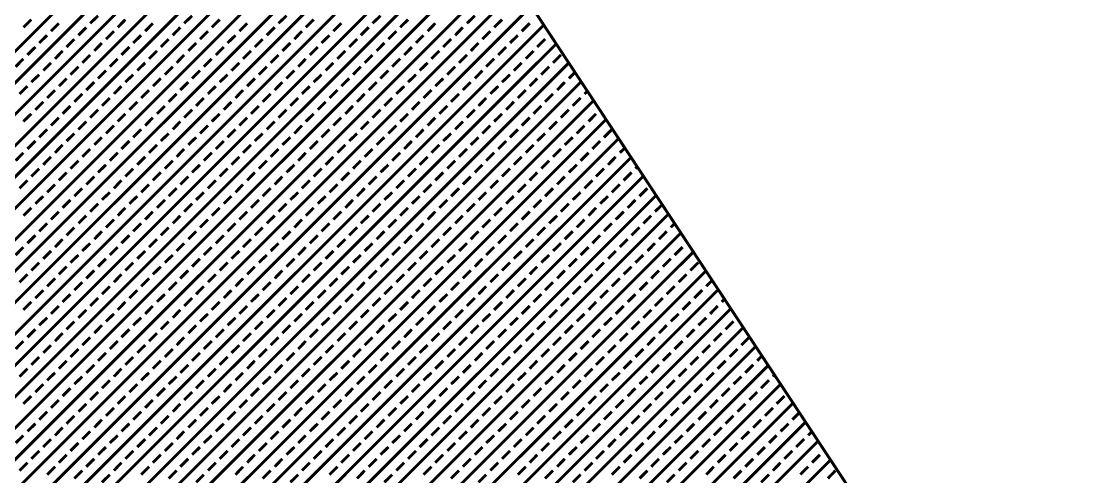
# Model space of a CAD drawing. Extents: x 2 to 176, y -19 to 159.
# Drawn here: x 112.234 to 113.646, y 118.64 to 119.239 of the extents above; entities that cross this region are included whole.
import ezdxf

# ---------------------------------------------------------------- set-up
doc = ezdxf.new("R2010")
doc.units = 0
doc.layers.add('BG_SILKSCREEN_TOP', color=7, linetype='CONTINUOUS')

msp = doc.modelspace()

# ---------------------------------------------------------------- linework, layer by layer
at = {"layer": 'BG_SILKSCREEN_TOP', "const_width": 0.00381}
for points in [[(110.989872, 117.96395), (113.406428, 120.380506)], [(110.993428, 117.926104), (113.44529, 120.377966)], [(110.997238, 117.888766), (113.481358, 120.372378)], [(111.005112, 117.854984), (113.512092, 120.361964)], [(111.01451, 117.823488), (113.539778, 120.348756)], [(111.02467, 117.791992), (113.562384, 120.32996)], [(111.039148, 117.765322), (113.580926, 120.307354)], [(111.053626, 117.738652), (113.599976, 120.284748)], [(111.068612, 117.712236), (113.618518, 120.262142)], [(111.087662, 117.68963), (113.630964, 120.23344)], [(111.106458, 117.667532), (113.636298, 120.197118)], [(111.12627, 117.645942), (113.641886, 120.161304)], [(111.150654, 117.628924), (113.644426, 120.122696)], [(111.175546, 117.612414), (113.624106, 120.060974)], [(111.19993, 117.59565), (113.36909, 119.765318)], [(111.224822, 117.578886), (112.995964, 119.350536)], [(113.599976, 118.205504), (112.908842, 119.254016)], [(112.236758, 119.231664), (112.247172, 119.241824)], [(112.27308, 119.226584), (112.283494, 119.236998)], [(112.324642, 119.236998), (112.335056, 119.246904)], [(112.360964, 119.231664), (112.37087, 119.241824)], [(112.397032, 119.226584), (112.407192, 119.236998)], [(112.44834, 119.236998), (112.458754, 119.246904)], [(112.484662, 119.231664), (112.495076, 119.241824)], [(112.520984, 119.226584), (112.531144, 119.236998)], [(112.572546, 119.236998), (112.58296, 119.246904)], [(112.60836, 119.231664), (112.618774, 119.241824)], [(112.644682, 119.226584), (112.655096, 119.236998)], [(112.696244, 119.236998), (112.706658, 119.246904)], [(112.732566, 119.231664), (112.74298, 119.241824)], [(112.768634, 119.226584), (112.778794, 119.236998)], [(112.82045, 119.236998), (112.830864, 119.246904)], [(112.856264, 119.231664), (112.866678, 119.241824)], [(112.892586, 119.226584), (112.903, 119.236998)], [(111.249206, 117.562376), (112.921542, 119.234712)], [(112.309148, 119.22125), (112.319562, 119.231664)], [(112.34547, 119.21617), (112.355884, 119.226584)], [(112.433354, 119.22125), (112.44326, 119.231664)], [(112.469168, 119.21617), (112.479582, 119.226584)], [(112.557052, 119.22125), (112.567466, 119.231664)], [(112.593374, 119.21617), (112.60328, 119.226584)], [(112.68075, 119.22125), (112.691164, 119.231664)], [(112.717072, 119.21617), (112.727486, 119.226584)], [(112.804956, 119.22125), (112.815116, 119.231664)], [(112.84077, 119.21617), (112.851184, 119.226584)], [(111.275876, 117.547898), (112.937798, 119.20982)], [(112.257586, 119.21109), (112.268, 119.22125)], [(112.293654, 119.205756), (112.303814, 119.21617)], [(112.329976, 119.200676), (112.340136, 119.21109)], [(112.381284, 119.21109), (112.391698, 119.22125)], [(112.417606, 119.205756), (112.42802, 119.21617)], [(112.453674, 119.200676), (112.464088, 119.21109)], [(112.50549, 119.21109), (112.515904, 119.22125)], [(112.541304, 119.205756), (112.551718, 119.21617)], [(112.577626, 119.200676), (112.58804, 119.21109)], [(112.629188, 119.21109), (112.639602, 119.22125)], [(112.66551, 119.205756), (112.675924, 119.21617)], [(112.701578, 119.200676), (112.711738, 119.21109)], [(112.753394, 119.21109), (112.7633, 119.22125)], [(112.789208, 119.205756), (112.799622, 119.21617)], [(112.82553, 119.200676), (112.83569, 119.21109)], [(112.877092, 119.21109), (112.887506, 119.22125)], [(112.912906, 119.205756), (112.92332, 119.21617)], [(112.928654, 119.22125), (112.92967, 119.22252)], [(112.242092, 119.195342), (112.252506, 119.205756)], [(112.278414, 119.190262), (112.28832, 119.200676)], [(112.314228, 119.184928), (112.324642, 119.195342)], [(112.36579, 119.195342), (112.376204, 119.205756)], [(112.402112, 119.190262), (112.412526, 119.200676)], [(112.438434, 119.184928), (112.44834, 119.195342)], [(112.489996, 119.195342), (112.50041, 119.205756)], [(112.52581, 119.190262), (112.536224, 119.200676)], [(112.562132, 119.184928), (112.572546, 119.195342)], [(112.613694, 119.195342), (112.624108, 119.205756)], [(112.650016, 119.190262), (112.66043, 119.200676)], [(112.68583, 119.184928), (112.696244, 119.195342)], [(112.7379, 119.195342), (112.74806, 119.205756)], [(112.773714, 119.190262), (112.784128, 119.200676)], [(112.810036, 119.184928), (112.82045, 119.195342)], [(112.861598, 119.195342), (112.872012, 119.205756)], [(112.89792, 119.190262), (112.90808, 119.200676)], [(112.933734, 119.184928), (112.944148, 119.195342)], [(112.226598, 119.179848), (112.236758, 119.190262)], [(112.239552, 118.469918), (112.954562, 119.184928)], [(112.26292, 119.174768), (112.27308, 119.184928)], [(112.35055, 119.179848), (112.360964, 119.190262)], [(112.386618, 119.174768), (112.397032, 119.184928)], [(112.474248, 119.179848), (112.484662, 119.190262)], [(112.51057, 119.174768), (112.520984, 119.184928)], [(112.598454, 119.179848), (112.60836, 119.190262)], [(112.634522, 119.174768), (112.644682, 119.184928)], [(112.722152, 119.179848), (112.732566, 119.190262)], [(112.75822, 119.174768), (112.768634, 119.184928)], [(112.84585, 119.179848), (112.856264, 119.190262)], [(112.882172, 119.174768), (112.892586, 119.184928)], [(112.247172, 119.159528), (112.257586, 119.169434)], [(112.298734, 119.169434), (112.309148, 119.179848)], [(112.335056, 119.164354), (112.34547, 119.174768)], [(112.37087, 119.159528), (112.381284, 119.169434)], [(112.42294, 119.169434), (112.433354, 119.179848)], [(112.458754, 119.164354), (112.469168, 119.174768)], [(112.495076, 119.159528), (112.50549, 119.169434)], [(112.546638, 119.169434), (112.557052, 119.179848)], [(112.58296, 119.164354), (112.593374, 119.174768)], [(112.618774, 119.159528), (112.629188, 119.169434)], [(112.67059, 119.169434), (112.68075, 119.179848)], [(112.706658, 119.164354), (112.717072, 119.174768)], [(112.74298, 119.159528), (112.753394, 119.169434)], [(112.794542, 119.169434), (112.804956, 119.179848)], [(112.830864, 119.164354), (112.84077, 119.174768)], [(112.866678, 119.159528), (112.877092, 119.169434)], [(112.91824, 119.169434), (112.928654, 119.179848)], [(112.954562, 119.164354), (112.96269, 119.172482)], [(112.231678, 119.144034), (112.242092, 119.154194)], [(112.283494, 119.154194), (112.293654, 119.164354)], [(112.287304, 118.476268), (112.970818, 119.16029)], [(112.319562, 119.149114), (112.329976, 119.159528)], [(112.355884, 119.144034), (112.36579, 119.154194)], [(112.407192, 119.154194), (112.417606, 119.164354)], [(112.44326, 119.149114), (112.453674, 119.159528)], [(112.479582, 119.144034), (112.489996, 119.154194)], [(112.531144, 119.154194), (112.541304, 119.164354)], [(112.567466, 119.149114), (112.577626, 119.159528)], [(112.60328, 119.144034), (112.613694, 119.154194)], [(112.655096, 119.154194), (112.66551, 119.164354)], [(112.691164, 119.149114), (112.701578, 119.159528)], [(112.727486, 119.144034), (112.7379, 119.154194)], [(112.778794, 119.154194), (112.789208, 119.164354)], [(112.815116, 119.149114), (112.82553, 119.159528)], [(112.851184, 119.144034), (112.861598, 119.154194)], [(112.903, 119.154194), (112.912906, 119.164354)], [(112.939068, 119.149114), (112.949228, 119.159528)], [(112.268, 119.1387), (112.278414, 119.149114)], [(112.303814, 119.13362), (112.314228, 119.144034)], [(112.340136, 119.128286), (112.35055, 119.1387)], [(112.391698, 119.1387), (112.402112, 119.149114)], [(112.42802, 119.13362), (112.438434, 119.144034)], [(112.464088, 119.128286), (112.474248, 119.1387)], [(112.515904, 119.1387), (112.52581, 119.149114)], [(112.551718, 119.13362), (112.562132, 119.144034)], [(112.58804, 119.128286), (112.598454, 119.1387)], [(112.639602, 119.1387), (112.650016, 119.149114)], [(112.675924, 119.13362), (112.68583, 119.144034)], [(112.711738, 119.128286), (112.722152, 119.1387)], [(112.7633, 119.1387), (112.773714, 119.149114)], [(112.799622, 119.13362), (112.810036, 119.144034)], [(112.83569, 119.128286), (112.84585, 119.1387)], [(112.887506, 119.1387), (112.89792, 119.149114)], [(112.92332, 119.13362), (112.933734, 119.144034)], [(112.959642, 119.128286), (112.970056, 119.1387)], [(112.975136, 119.144034), (112.978946, 119.14759)], [(112.252506, 119.123206), (112.26292, 119.13362)], [(112.28832, 119.117872), (112.298734, 119.128286)], [(112.321594, 118.469918), (112.987074, 119.135144)], [(112.376204, 119.123206), (112.386618, 119.13362)], [(112.412526, 119.117872), (112.42294, 119.128286)], [(112.50041, 119.123206), (112.51057, 119.13362)], [(112.536224, 119.117872), (112.546638, 119.128286)], [(112.624108, 119.123206), (112.634522, 119.13362)], [(112.66043, 119.117872), (112.67059, 119.128286)], [(112.74806, 119.123206), (112.75822, 119.13362)], [(112.784128, 119.117872), (112.794542, 119.128286)], [(112.872012, 119.123206), (112.882172, 119.13362)], [(112.90808, 119.117872), (112.91824, 119.128286)], [(112.236758, 119.107712), (112.247172, 119.117872)], [(112.27308, 119.102378), (112.283494, 119.112792)], [(112.324642, 119.112792), (112.335056, 119.123206)], [(112.35309, 118.460012), (113.00333, 119.110252)], [(112.360964, 119.107712), (112.37087, 119.117872)], [(112.397032, 119.102378), (112.407192, 119.112792)], [(112.44834, 119.112792), (112.458754, 119.123206)], [(112.484662, 119.107712), (112.495076, 119.117872)], [(112.520984, 119.102378), (112.531144, 119.112792)], [(112.572546, 119.112792), (112.58296, 119.123206)], [(112.60836, 119.107712), (112.618774, 119.117872)], [(112.644682, 119.102378), (112.655096, 119.112792)], [(112.696244, 119.112792), (112.706658, 119.123206)], [(112.732566, 119.107712), (112.74298, 119.117872)], [(112.768634, 119.102378), (112.778794, 119.112792)], [(112.82045, 119.112792), (112.830864, 119.123206)], [(112.856264, 119.107712), (112.866678, 119.117872)], [(112.892586, 119.102378), (112.903, 119.112792)], [(112.944148, 119.112792), (112.954562, 119.123206)], [(112.98047, 119.107712), (112.990376, 119.117872)], [(112.257586, 119.086884), (112.268, 119.097298)], [(112.309148, 119.097298), (112.319562, 119.107712)], [(112.34547, 119.091964), (112.355884, 119.102378)], [(112.381284, 119.086884), (112.391698, 119.097298)], [(112.433354, 119.097298), (112.44326, 119.107712)], [(112.469168, 119.091964), (112.479582, 119.102378)], [(112.50549, 119.086884), (112.515904, 119.097298)], [(112.557052, 119.097298), (112.567466, 119.107712)], [(112.593374, 119.091964), (112.60328, 119.102378)], [(112.629188, 119.086884), (112.639602, 119.097298)], [(112.68075, 119.097298), (112.691164, 119.107712)], [(112.717072, 119.091964), (112.727486, 119.102378)], [(112.753394, 119.086884), (112.7633, 119.097298)], [(112.804956, 119.097298), (112.815116, 119.107712)], [(112.84077, 119.091964), (112.851184, 119.102378)], [(112.877092, 119.086884), (112.887506, 119.097298)], [(112.928654, 119.097298), (112.939068, 119.107712)], [(112.964976, 119.091964), (112.975136, 119.102378)], [(113.00079, 119.086884), (113.011204, 119.097298)], [(112.242092, 119.071644), (112.252506, 119.082058)], [(112.293654, 119.082058), (112.303814, 119.091964)], [(112.329976, 119.076978), (112.340136, 119.086884)], [(112.36579, 119.071644), (112.376204, 119.082058)], [(112.37849, 118.44401), (113.020094, 119.08536)], [(112.417606, 119.082058), (112.42802, 119.091964)], [(112.453674, 119.076978), (112.464088, 119.086884)], [(112.489996, 119.071644), (112.50041, 119.082058)], [(112.541304, 119.082058), (112.551718, 119.091964)], [(112.577626, 119.076978), (112.58804, 119.086884)], [(112.613694, 119.071644), (112.624108, 119.082058)], [(112.66551, 119.082058), (112.675924, 119.091964)], [(112.701578, 119.076978), (112.711738, 119.086884)], [(112.7379, 119.071644), (112.74806, 119.082058)], [(112.789208, 119.082058), (112.799622, 119.091964)], [(112.82553, 119.076978), (112.83569, 119.086884)], [(112.861598, 119.071644), (112.872012, 119.082058)], [(112.912906, 119.082058), (112.92332, 119.091964)], [(112.949228, 119.076978), (112.959642, 119.086884)], [(112.98555, 119.071644), (112.99571, 119.082058)], [(112.278414, 119.066564), (112.28832, 119.076978)], [(112.314228, 119.06123), (112.324642, 119.071644)], [(112.402112, 119.066564), (112.412526, 119.076978)], [(112.438434, 119.06123), (112.44834, 119.071644)], [(112.52581, 119.066564), (112.536224, 119.076978)], [(112.562132, 119.06123), (112.572546, 119.071644)], [(112.650016, 119.066564), (112.66043, 119.076978)], [(112.68583, 119.06123), (112.696244, 119.071644)], [(112.773714, 119.066564), (112.784128, 119.076978)], [(112.810036, 119.06123), (112.82045, 119.071644)], [(112.89792, 119.066564), (112.90808, 119.076978)], [(112.933734, 119.06123), (112.944148, 119.071644)], [(113.021618, 119.066564), (113.028222, 119.07266)], [(112.226598, 119.05615), (112.236758, 119.066564)], [(112.26292, 119.050816), (112.27308, 119.06123)], [(112.298734, 119.045736), (112.309148, 119.05615)], [(112.35055, 119.05615), (112.360964, 119.066564)], [(112.386618, 119.050816), (112.397032, 119.06123)], [(112.399572, 118.42369), (113.03635, 119.060468)], [(112.42294, 119.045736), (112.433354, 119.05615)], [(112.474248, 119.05615), (112.484662, 119.066564)], [(112.51057, 119.050816), (112.520984, 119.06123)], [(112.546638, 119.045736), (112.557052, 119.05615)], [(112.598454, 119.05615), (112.60836, 119.066564)], [(112.634522, 119.050816), (112.644682, 119.06123)], [(112.67059, 119.045736), (112.68075, 119.05615)], [(112.722152, 119.05615), (112.732566, 119.066564)], [(112.75822, 119.050816), (112.768634, 119.06123)], [(112.794542, 119.045736), (112.804956, 119.05615)], [(112.84585, 119.05615), (112.856264, 119.066564)], [(112.882172, 119.050816), (112.892586, 119.06123)], [(112.91824, 119.045736), (112.928654, 119.05615)], [(112.970056, 119.05615), (112.98047, 119.066564)], [(113.006124, 119.050816), (113.016284, 119.06123)], [(112.247172, 119.035322), (112.257586, 119.045736)], [(112.283494, 119.030242), (112.293654, 119.040656)], [(112.335056, 119.040656), (112.34547, 119.050816)], [(112.37087, 119.035322), (112.381284, 119.045736)], [(112.407192, 119.030242), (112.417606, 119.040656)], [(112.458754, 119.040656), (112.469168, 119.050816)], [(112.495076, 119.035322), (112.50549, 119.045736)], [(112.531144, 119.030242), (112.541304, 119.040656)], [(112.58296, 119.040656), (112.593374, 119.050816)], [(112.618774, 119.035322), (112.629188, 119.045736)], [(112.655096, 119.030242), (112.66551, 119.040656)], [(112.706658, 119.040656), (112.717072, 119.050816)], [(112.74298, 119.035322), (112.753394, 119.045736)], [(112.778794, 119.030242), (112.789208, 119.040656)], [(112.830864, 119.040656), (112.84077, 119.050816)], [(112.866678, 119.035322), (112.877092, 119.045736)], [(112.903, 119.030242), (112.912906, 119.040656)], [(112.954562, 119.040656), (112.964976, 119.050816)], [(112.990376, 119.035322), (113.00079, 119.045736)], [(113.026698, 119.030242), (113.037112, 119.040656)], [(113.042192, 119.045736), (113.044478, 119.048022)], [(112.231678, 119.019828), (112.242092, 119.030242)], [(112.319562, 119.024908), (112.329976, 119.035322)], [(112.355884, 119.019828), (112.36579, 119.030242)], [(112.420654, 118.40337), (113.052606, 119.03583)], [(112.44326, 119.024908), (112.453674, 119.035322)], [(112.479582, 119.019828), (112.489996, 119.030242)], [(112.567466, 119.024908), (112.577626, 119.035322)], [(112.60328, 119.019828), (112.613694, 119.030242)], [(112.691164, 119.024908), (112.701578, 119.035322)], [(112.727486, 119.019828), (112.7379, 119.030242)], [(112.815116, 119.024908), (112.82553, 119.035322)], [(112.851184, 119.019828), (112.861598, 119.030242)], [(112.939068, 119.024908), (112.949228, 119.035322)], [(112.975136, 119.019828), (112.98555, 119.030242)], [(112.268, 119.014494), (112.278414, 119.024908)], [(112.303814, 119.009414), (112.314228, 119.019828)], [(112.340136, 119.004588), (112.35055, 119.014494)], [(112.391698, 119.014494), (112.402112, 119.024908)], [(112.42802, 119.009414), (112.438434, 119.019828)], [(112.464088, 119.004588), (112.474248, 119.014494)], [(112.515904, 119.014494), (112.52581, 119.024908)], [(112.551718, 119.009414), (112.562132, 119.019828)], [(112.58804, 119.004588), (112.598454, 119.014494)], [(112.639602, 119.014494), (112.650016, 119.024908)], [(112.675924, 119.009414), (112.68583, 119.019828)], [(112.711738, 119.004588), (112.722152, 119.014494)], [(112.7633, 119.014494), (112.773714, 119.024908)], [(112.799622, 119.009414), (112.810036, 119.019828)], [(112.83569, 119.004588), (112.84585, 119.014494)], [(112.887506, 119.014494), (112.89792, 119.024908)], [(112.92332, 119.009414), (112.933734, 119.019828)], [(112.959642, 119.004588), (112.970056, 119.014494)], [(113.011204, 119.014494), (113.021618, 119.024908)], [(113.047526, 119.009414), (113.05794, 119.019828)], [(112.252506, 118.999508), (112.26292, 119.009414)], [(112.28832, 118.994174), (112.298734, 119.004588)], [(112.324642, 118.989094), (112.335056, 118.999508)], [(112.376204, 118.999508), (112.386618, 119.009414)], [(112.412526, 118.994174), (112.42294, 119.004588)], [(112.43691, 118.378224), (113.06937, 119.01043)], [(112.44834, 118.989094), (112.458754, 118.999508)], [(112.50041, 118.999508), (112.51057, 119.009414)], [(112.536224, 118.994174), (112.546638, 119.004588)], [(112.572546, 118.989094), (112.58296, 118.999508)], [(112.624108, 118.999508), (112.634522, 119.009414)], [(112.66043, 118.994174), (112.67059, 119.004588)], [(112.696244, 118.989094), (112.706658, 118.999508)], [(112.74806, 118.999508), (112.75822, 119.009414)], [(112.784128, 118.994174), (112.794542, 119.004588)], [(112.82045, 118.989094), (112.830864, 118.999508)], [(112.872012, 118.999508), (112.882172, 119.009414)], [(112.90808, 118.994174), (112.91824, 119.004588)], [(112.944148, 118.989094), (112.954562, 118.999508)], [(112.99571, 118.999508), (113.006124, 119.009414)], [(113.032032, 118.994174), (113.042192, 119.004588)], [(113.067846, 118.989094), (113.077498, 118.998238)], [(112.236758, 118.98376), (112.247172, 118.994174)], [(112.27308, 118.97868), (112.283494, 118.989094)], [(112.309148, 118.9736), (112.319562, 118.98376)], [(112.360964, 118.98376), (112.37087, 118.994174)], [(112.397032, 118.97868), (112.407192, 118.989094)], [(112.433354, 118.9736), (112.44326, 118.98376)], [(112.452912, 118.352824), (113.085626, 118.985792)], [(112.484662, 118.98376), (112.495076, 118.994174)], [(112.520984, 118.97868), (112.531144, 118.989094)], [(112.557052, 118.9736), (112.567466, 118.98376)], [(112.60836, 118.98376), (112.618774, 118.994174)], [(112.644682, 118.97868), (112.655096, 118.989094)], [(112.68075, 118.9736), (112.691164, 118.98376)], [(112.732566, 118.98376), (112.74298, 118.994174)], [(112.768634, 118.97868), (112.778794, 118.989094)], [(112.804956, 118.9736), (112.815116, 118.98376)], [(112.856264, 118.98376), (112.866678, 118.994174)], [(112.892586, 118.97868), (112.903, 118.989094)], [(112.928654, 118.9736), (112.939068, 118.98376)], [(112.98047, 118.98376), (112.990376, 118.994174)], [(113.016284, 118.97868), (113.026698, 118.989094)], [(113.052606, 118.9736), (113.06302, 118.98376)], [(112.257586, 118.963186), (112.268, 118.9736)], [(112.34547, 118.968266), (112.355884, 118.97868)], [(112.381284, 118.963186), (112.391698, 118.9736)], [(112.469168, 118.968266), (112.479582, 118.97868)], [(112.50549, 118.963186), (112.515904, 118.9736)], [(112.593374, 118.968266), (112.60328, 118.97868)], [(112.629188, 118.963186), (112.639602, 118.9736)], [(112.717072, 118.968266), (112.727486, 118.97868)], [(112.753394, 118.963186), (112.7633, 118.9736)], [(112.84077, 118.968266), (112.851184, 118.97868)], [(112.877092, 118.963186), (112.887506, 118.9736)], [(112.964976, 118.968266), (112.975136, 118.97868)], [(113.00079, 118.963186), (113.011204, 118.9736)], [(113.088674, 118.968266), (113.093754, 118.9736)], [(112.242092, 118.947438), (112.252506, 118.957852)], [(112.293654, 118.957852), (112.303814, 118.968266)], [(112.329976, 118.952772), (112.340136, 118.963186)], [(112.36579, 118.947438), (112.376204, 118.957852)], [(112.417606, 118.957852), (112.42802, 118.968266)], [(112.453674, 118.952772), (112.464088, 118.963186)], [(112.468914, 118.327678), (113.101882, 118.9609)], [(112.489996, 118.947438), (112.50041, 118.957852)], [(112.541304, 118.957852), (112.551718, 118.968266)], [(112.577626, 118.952772), (112.58804, 118.963186)], [(112.613694, 118.947438), (112.624108, 118.957852)], [(112.66551, 118.957852), (112.675924, 118.968266)], [(112.701578, 118.952772), (112.711738, 118.963186)], [(112.7379, 118.947438), (112.74806, 118.957852)], [(112.789208, 118.957852), (112.799622, 118.968266)], [(112.82553, 118.952772), (112.83569, 118.963186)], [(112.861598, 118.947438), (112.872012, 118.957852)], [(112.912906, 118.957852), (112.92332, 118.968266)], [(112.949228, 118.952772), (112.959642, 118.963186)], [(112.98555, 118.947438), (112.99571, 118.957852)], [(113.037112, 118.957852), (113.047526, 118.968266)], [(113.07318, 118.952772), (113.08334, 118.963186)], [(112.226598, 118.931944), (112.236758, 118.942358)], [(112.278414, 118.942358), (112.28832, 118.952772)], [(112.314228, 118.937278), (112.324642, 118.947438)], [(112.35055, 118.931944), (112.360964, 118.942358)], [(112.402112, 118.942358), (112.412526, 118.952772)], [(112.438434, 118.937278), (112.44834, 118.947438)], [(112.474248, 118.931944), (112.484662, 118.942358)], [(112.52581, 118.942358), (112.536224, 118.952772)], [(112.562132, 118.937278), (112.572546, 118.947438)], [(112.598454, 118.931944), (112.60836, 118.942358)], [(112.650016, 118.942358), (112.66043, 118.952772)], [(112.68583, 118.937278), (112.696244, 118.947438)], [(112.722152, 118.931944), (112.732566, 118.942358)], [(112.773714, 118.942358), (112.784128, 118.952772)], [(112.810036, 118.937278), (112.82045, 118.947438)], [(112.84585, 118.931944), (112.856264, 118.942358)], [(112.89792, 118.942358), (112.90808, 118.952772)], [(112.933734, 118.937278), (112.944148, 118.947438)], [(112.970056, 118.931944), (112.98047, 118.942358)], [(113.021618, 118.942358), (113.032032, 118.952772)], [(113.05794, 118.937278), (113.067846, 118.947438)], [(113.093754, 118.931944), (113.104168, 118.942358)], [(113.109502, 118.947438), (113.11001, 118.948708)], [(112.26292, 118.927118), (112.27308, 118.937278)], [(112.298734, 118.922038), (112.309148, 118.931944)], [(112.335056, 118.916704), (112.34547, 118.927118)], [(112.386618, 118.927118), (112.397032, 118.937278)], [(112.42294, 118.922038), (112.433354, 118.931944)], [(112.458754, 118.916704), (112.469168, 118.927118)], [(112.484662, 118.302532), (113.118392, 118.936008)], [(112.51057, 118.927118), (112.520984, 118.937278)], [(112.546638, 118.922038), (112.557052, 118.931944)], [(112.58296, 118.916704), (112.593374, 118.927118)], [(112.634522, 118.927118), (112.644682, 118.937278)], [(112.67059, 118.922038), (112.68075, 118.931944)], [(112.706658, 118.916704), (112.717072, 118.927118)], [(112.75822, 118.927118), (112.768634, 118.937278)], [(112.794542, 118.922038), (112.804956, 118.931944)], [(112.830864, 118.916704), (112.84077, 118.927118)], [(112.882172, 118.927118), (112.892586, 118.937278)], [(112.91824, 118.922038), (112.928654, 118.931944)], [(112.954562, 118.916704), (112.964976, 118.927118)], [(113.006124, 118.927118), (113.016284, 118.937278)], [(113.042192, 118.922038), (113.052606, 118.931944)], [(113.07826, 118.916704), (113.088674, 118.927118)], [(112.247172, 118.911624), (112.257586, 118.922038)], [(112.283494, 118.906544), (112.293654, 118.916704)], [(112.37087, 118.911624), (112.381284, 118.922038)], [(112.407192, 118.906544), (112.417606, 118.916704)], [(112.495076, 118.911624), (112.50549, 118.922038)], [(112.531144, 118.906544), (112.541304, 118.916704)], [(112.618774, 118.911624), (112.629188, 118.922038)], [(112.655096, 118.906544), (112.66551, 118.916704)], [(112.74298, 118.911624), (112.753394, 118.922038)], [(112.778794, 118.906544), (112.789208, 118.916704)], [(112.866678, 118.911624), (112.877092, 118.922038)], [(112.903, 118.906544), (112.912906, 118.916704)], [(112.990376, 118.911624), (113.00079, 118.922038)], [(113.026698, 118.906544), (113.037112, 118.916704)], [(113.114582, 118.911624), (113.124996, 118.922038)], [(112.231678, 118.89613), (112.242092, 118.906544)], [(112.268, 118.890796), (112.278414, 118.90121)], [(112.319562, 118.90121), (112.329976, 118.911624)], [(112.355884, 118.89613), (112.36579, 118.906544)], [(112.391698, 118.890796), (112.402112, 118.90121)], [(112.44326, 118.90121), (112.453674, 118.911624)], [(112.479582, 118.89613), (112.489996, 118.906544)], [(112.500918, 118.277386), (113.134902, 118.911116)], [(112.515904, 118.890796), (112.52581, 118.90121)], [(112.567466, 118.90121), (112.577626, 118.911624)], [(112.60328, 118.89613), (112.613694, 118.906544)], [(112.639602, 118.890796), (112.650016, 118.90121)], [(112.691164, 118.90121), (112.701578, 118.911624)], [(112.727486, 118.89613), (112.7379, 118.906544)], [(112.7633, 118.890796), (112.773714, 118.90121)], [(112.815116, 118.90121), (112.82553, 118.911624)], [(112.851184, 118.89613), (112.861598, 118.906544)], [(112.887506, 118.890796), (112.89792, 118.90121)], [(112.939068, 118.90121), (112.949228, 118.911624)], [(112.975136, 118.89613), (112.98555, 118.906544)], [(113.011204, 118.890796), (113.021618, 118.90121)], [(113.06302, 118.90121), (113.07318, 118.911624)], [(113.099088, 118.89613), (113.109502, 118.906544)], [(113.13541, 118.890796), (113.14303, 118.89867)], [(112.252506, 118.875302), (112.26292, 118.885716)], [(112.303814, 118.885716), (112.314228, 118.89613)], [(112.340136, 118.880382), (112.35055, 118.890796)], [(112.376204, 118.875302), (112.386618, 118.885716)], [(112.42802, 118.885716), (112.438434, 118.89613)], [(112.464088, 118.880382), (112.474248, 118.890796)], [(112.50041, 118.875302), (112.51057, 118.885716)], [(112.51692, 118.25224), (113.151158, 118.886478)], [(112.551718, 118.885716), (112.562132, 118.89613)], [(112.58804, 118.880382), (112.598454, 118.890796)], [(112.624108, 118.875302), (112.634522, 118.885716)], [(112.675924, 118.885716), (112.68583, 118.89613)], [(112.711738, 118.880382), (112.722152, 118.890796)], [(112.74806, 118.875302), (112.75822, 118.885716)], [(112.799622, 118.885716), (112.810036, 118.89613)], [(112.83569, 118.880382), (112.84585, 118.890796)], [(112.872012, 118.875302), (112.882172, 118.885716)], [(112.92332, 118.885716), (112.933734, 118.89613)], [(112.959642, 118.880382), (112.970056, 118.890796)], [(112.99571, 118.875302), (113.006124, 118.885716)], [(113.047526, 118.885716), (113.05794, 118.89613)], [(113.08334, 118.880382), (113.093754, 118.890796)], [(113.119662, 118.875302), (113.130076, 118.885716)], [(112.236758, 118.859808), (112.247172, 118.870222)], [(112.28832, 118.870222), (112.298734, 118.880382)], [(112.324642, 118.864888), (112.335056, 118.875302)], [(112.360964, 118.859808), (112.37087, 118.870222)], [(112.412526, 118.870222), (112.42294, 118.880382)], [(112.44834, 118.864888), (112.458754, 118.875302)], [(112.484662, 118.859808), (112.495076, 118.870222)], [(112.536224, 118.870222), (112.546638, 118.880382)], [(112.572546, 118.864888), (112.58296, 118.875302)], [(112.60836, 118.859808), (112.618774, 118.870222)], [(112.66043, 118.870222), (112.67059, 118.880382)], [(112.696244, 118.864888), (112.706658, 118.875302)], [(112.732566, 118.859808), (112.74298, 118.870222)], [(112.784128, 118.870222), (112.794542, 118.880382)], [(112.82045, 118.864888), (112.830864, 118.875302)], [(112.856264, 118.859808), (112.866678, 118.870222)], [(112.90808, 118.870222), (112.91824, 118.880382)], [(112.944148, 118.864888), (112.954562, 118.875302)], [(112.98047, 118.859808), (112.990376, 118.870222)], [(113.032032, 118.870222), (113.042192, 118.880382)], [(113.067846, 118.864888), (113.07826, 118.875302)], [(113.104168, 118.859808), (113.114582, 118.870222)], [(113.15573, 118.870222), (113.159286, 118.873778)], [(112.27308, 118.854474), (112.283494, 118.864888)], [(112.309148, 118.849394), (112.319562, 118.859808)], [(112.397032, 118.854474), (112.407192, 118.864888)], [(112.433354, 118.849394), (112.44326, 118.859808)], [(112.520984, 118.854474), (112.531144, 118.864888)], [(112.532922, 118.226586), (113.167668, 118.861332)], [(112.557052, 118.849394), (112.567466, 118.859808)], [(112.644682, 118.854474), (112.655096, 118.864888)], [(112.68075, 118.849394), (112.691164, 118.859808)], [(112.768634, 118.854474), (112.778794, 118.864888)], [(112.804956, 118.849394), (112.815116, 118.859808)], [(112.892586, 118.854474), (112.903, 118.864888)], [(112.928654, 118.849394), (112.939068, 118.859808)], [(113.016284, 118.854474), (113.026698, 118.864888)], [(113.052606, 118.849394), (113.06302, 118.859808)], [(113.14049, 118.854474), (113.150396, 118.864888)], [(112.257586, 118.839488), (112.268, 118.849394)], [(112.293654, 118.834154), (112.303814, 118.844568)], [(112.34547, 118.844568), (112.355884, 118.854474)], [(112.381284, 118.839488), (112.391698, 118.849394)], [(112.417606, 118.834154), (112.42802, 118.844568)], [(112.469168, 118.844568), (112.479582, 118.854474)], [(112.50549, 118.839488), (112.515904, 118.849394)], [(112.541304, 118.834154), (112.551718, 118.844568)], [(112.593374, 118.844568), (112.60328, 118.854474)], [(112.629188, 118.839488), (112.639602, 118.849394)], [(112.66551, 118.834154), (112.675924, 118.844568)], [(112.717072, 118.844568), (112.727486, 118.854474)], [(112.753394, 118.839488), (112.7633, 118.849394)], [(112.789208, 118.834154), (112.799622, 118.844568)], [(112.84077, 118.844568), (112.851184, 118.854474)], [(112.877092, 118.839488), (112.887506, 118.849394)], [(112.912906, 118.834154), (112.92332, 118.844568)], [(112.964976, 118.844568), (112.975136, 118.854474)], [(113.00079, 118.839488), (113.011204, 118.849394)], [(113.037112, 118.834154), (113.047526, 118.844568)], [(113.088674, 118.844568), (113.099088, 118.854474)], [(113.124996, 118.839488), (113.13541, 118.849394)], [(113.16081, 118.834154), (113.171224, 118.844568)], [(112.242092, 118.82374), (112.252506, 118.834154)], [(112.278414, 118.81866), (112.28832, 118.829074)], [(112.329976, 118.829074), (112.340136, 118.839488)], [(112.36579, 118.82374), (112.376204, 118.834154)], [(112.402112, 118.81866), (112.412526, 118.829074)], [(112.453674, 118.829074), (112.464088, 118.839488)], [(112.489996, 118.82374), (112.50041, 118.834154)], [(112.52581, 118.81866), (112.536224, 118.829074)], [(112.549178, 118.20144), (113.184178, 118.83644)], [(112.577626, 118.829074), (112.58804, 118.839488)], [(112.613694, 118.82374), (112.624108, 118.834154)], [(112.650016, 118.81866), (112.66043, 118.829074)], [(112.701578, 118.829074), (112.711738, 118.839488)], [(112.7379, 118.82374), (112.74806, 118.834154)], [(112.773714, 118.81866), (112.784128, 118.829074)], [(112.82553, 118.829074), (112.83569, 118.839488)], [(112.861598, 118.82374), (112.872012, 118.834154)], [(112.89792, 118.81866), (112.90808, 118.829074)], [(112.949228, 118.829074), (112.959642, 118.839488)], [(112.98555, 118.82374), (112.99571, 118.834154)], [(113.021618, 118.81866), (113.032032, 118.829074)], [(113.07318, 118.829074), (113.08334, 118.839488)], [(113.109502, 118.82374), (113.119662, 118.834154)], [(113.145316, 118.81866), (113.15573, 118.829074)], [(112.226598, 118.808246), (112.236758, 118.81866)], [(112.26292, 118.803166), (112.27308, 118.813326)], [(112.314228, 118.813326), (112.324642, 118.82374)], [(112.35055, 118.808246), (112.360964, 118.81866)], [(112.386618, 118.803166), (112.397032, 118.813326)], [(112.438434, 118.813326), (112.44834, 118.82374)], [(112.474248, 118.808246), (112.484662, 118.81866)], [(112.51057, 118.803166), (112.520984, 118.813326)], [(112.562132, 118.813326), (112.572546, 118.82374)], [(112.598454, 118.808246), (112.60836, 118.81866)], [(112.634522, 118.803166), (112.644682, 118.813326)], [(112.68583, 118.813326), (112.696244, 118.82374)], [(112.722152, 118.808246), (112.732566, 118.81866)], [(112.75822, 118.803166), (112.768634, 118.813326)], [(112.810036, 118.813326), (112.82045, 118.82374)], [(112.84585, 118.808246), (112.856264, 118.81866)], [(112.882172, 118.803166), (112.892586, 118.813326)], [(112.933734, 118.813326), (112.944148, 118.82374)], [(112.970056, 118.808246), (112.98047, 118.81866)], [(113.006124, 118.803166), (113.016284, 118.813326)], [(113.05794, 118.813326), (113.067846, 118.82374)], [(113.093754, 118.808246), (113.104168, 118.81866)], [(113.130076, 118.803166), (113.14049, 118.813326)], [(113.181638, 118.813326), (113.192052, 118.82374)], [(112.298734, 118.797832), (112.309148, 118.808246)], [(112.335056, 118.792752), (112.34547, 118.803166)], [(112.42294, 118.797832), (112.433354, 118.808246)], [(112.458754, 118.792752), (112.469168, 118.803166)], [(112.546638, 118.797832), (112.557052, 118.808246)], [(112.56518, 118.176294), (113.200434, 118.811548)], [(112.58296, 118.792752), (112.593374, 118.803166)], [(112.67059, 118.797832), (112.68075, 118.808246)], [(112.706658, 118.792752), (112.717072, 118.803166)], [(112.794542, 118.797832), (112.804956, 118.808246)], [(112.830864, 118.792752), (112.84077, 118.803166)], [(112.91824, 118.797832), (112.928654, 118.808246)], [(112.954562, 118.792752), (112.964976, 118.803166)], [(113.042192, 118.797832), (113.052606, 118.808246)], [(113.07826, 118.792752), (113.088674, 118.803166)], [(113.166144, 118.797832), (113.176558, 118.808246)], [(112.247172, 118.787418), (112.257586, 118.797832)], [(112.283494, 118.782338), (112.293654, 118.792752)], [(112.319562, 118.777004), (112.329976, 118.787418)], [(112.37087, 118.787418), (112.381284, 118.797832)], [(112.407192, 118.782338), (112.417606, 118.792752)], [(112.44326, 118.777004), (112.453674, 118.787418)], [(112.495076, 118.787418), (112.50549, 118.797832)], [(112.531144, 118.782338), (112.541304, 118.792752)], [(112.567466, 118.777004), (112.577626, 118.787418)], [(112.581182, 118.150894), (113.216944, 118.786656)], [(112.618774, 118.787418), (112.629188, 118.797832)], [(112.655096, 118.782338), (112.66551, 118.792752)], [(112.691164, 118.777004), (112.701578, 118.787418)], [(112.74298, 118.787418), (112.753394, 118.797832)], [(112.778794, 118.782338), (112.789208, 118.792752)], [(112.815116, 118.777004), (112.82553, 118.787418)], [(112.866678, 118.787418), (112.877092, 118.797832)], [(112.903, 118.782338), (112.912906, 118.792752)], [(112.939068, 118.777004), (112.949228, 118.787418)], [(112.990376, 118.787418), (113.00079, 118.797832)], [(113.026698, 118.782338), (113.037112, 118.792752)], [(113.06302, 118.777004), (113.07318, 118.787418)], [(113.114582, 118.787418), (113.124996, 118.797832)], [(113.150396, 118.782338), (113.16081, 118.792752)], [(113.186718, 118.777004), (113.197132, 118.787418)], [(113.202466, 118.792752), (113.208562, 118.799102)], [(112.231678, 118.771924), (112.242092, 118.782338)], [(112.268, 118.767098), (112.278414, 118.777004)], [(112.303814, 118.762018), (112.314228, 118.771924)], [(112.355884, 118.771924), (112.36579, 118.782338)], [(112.391698, 118.767098), (112.402112, 118.777004)], [(112.42802, 118.762018), (112.438434, 118.771924)], [(112.479582, 118.771924), (112.489996, 118.782338)], [(112.515904, 118.767098), (112.52581, 118.777004)], [(112.551718, 118.762018), (112.562132, 118.771924)], [(112.60328, 118.771924), (112.613694, 118.782338)], [(112.639602, 118.767098), (112.650016, 118.777004)], [(112.675924, 118.762018), (112.68583, 118.771924)], [(112.727486, 118.771924), (112.7379, 118.782338)], [(112.7633, 118.767098), (112.773714, 118.777004)], [(112.799622, 118.762018), (112.810036, 118.771924)], [(112.851184, 118.771924), (112.861598, 118.782338)], [(112.887506, 118.767098), (112.89792, 118.777004)], [(112.92332, 118.762018), (112.933734, 118.771924)], [(112.975136, 118.771924), (112.98555, 118.782338)], [(113.011204, 118.767098), (113.021618, 118.777004)], [(113.047526, 118.762018), (113.05794, 118.771924)], [(113.099088, 118.771924), (113.109502, 118.782338)], [(113.13541, 118.767098), (113.145316, 118.777004)], [(113.171224, 118.762018), (113.181638, 118.771924)], [(113.22304, 118.771924), (113.225072, 118.77421)], [(112.252506, 118.751604), (112.26292, 118.762018)], [(112.340136, 118.756684), (112.35055, 118.767098)], [(112.376204, 118.751604), (112.386618, 118.762018)], [(112.464088, 118.756684), (112.474248, 118.767098)], [(112.50041, 118.751604), (112.51057, 118.762018)], [(112.58804, 118.756684), (112.598454, 118.767098)], [(112.597438, 118.125748), (113.2332, 118.762018)], [(112.624108, 118.751604), (112.634522, 118.762018)], [(112.711738, 118.756684), (112.722152, 118.767098)], [(112.74806, 118.751604), (112.75822, 118.762018)], [(112.83569, 118.756684), (112.84585, 118.767098)], [(112.872012, 118.751604), (112.882172, 118.762018)], [(112.959642, 118.756684), (112.970056, 118.767098)], [(112.99571, 118.751604), (113.006124, 118.762018)], [(113.08334, 118.756684), (113.093754, 118.767098)], [(113.119662, 118.751604), (113.130076, 118.762018)], [(113.207546, 118.756684), (113.21796, 118.767098)], [(112.236758, 118.73611), (112.247172, 118.74627)], [(112.28832, 118.74627), (112.298734, 118.756684)], [(112.324642, 118.74119), (112.335056, 118.751604)], [(112.360964, 118.73611), (112.37087, 118.74627)], [(112.412526, 118.74627), (112.42294, 118.756684)], [(112.44834, 118.74119), (112.458754, 118.751604)], [(112.484662, 118.73611), (112.495076, 118.74627)], [(112.536224, 118.74627), (112.546638, 118.756684)], [(112.572546, 118.74119), (112.58296, 118.751604)], [(112.60836, 118.73611), (112.618774, 118.74627)], [(112.66043, 118.74627), (112.67059, 118.756684)], [(112.696244, 118.74119), (112.706658, 118.751604)], [(112.732566, 118.73611), (112.74298, 118.74627)], [(112.784128, 118.74627), (112.794542, 118.756684)], [(112.82045, 118.74119), (112.830864, 118.751604)], [(112.856264, 118.73611), (112.866678, 118.74627)], [(112.90808, 118.74627), (112.91824, 118.756684)], [(112.944148, 118.74119), (112.954562, 118.751604)], [(112.98047, 118.73611), (112.990376, 118.74627)], [(113.032032, 118.74627), (113.042192, 118.756684)], [(113.067846, 118.74119), (113.07826, 118.751604)], [(113.104168, 118.73611), (113.114582, 118.74627)], [(113.15573, 118.74627), (113.166144, 118.756684)], [(113.192052, 118.74119), (113.202466, 118.751604)], [(113.227866, 118.73611), (113.23828, 118.74627)], [(112.27308, 118.730776), (112.283494, 118.74119)], [(112.309148, 118.725696), (112.319562, 118.73611)], [(112.34547, 118.720362), (112.355884, 118.730776)], [(112.397032, 118.730776), (112.407192, 118.74119)], [(112.433354, 118.725696), (112.44326, 118.73611)], [(112.469168, 118.720362), (112.479582, 118.730776)], [(112.520984, 118.730776), (112.531144, 118.74119)], [(112.557052, 118.725696), (112.567466, 118.73611)], [(112.593374, 118.720362), (112.60328, 118.730776)], [(112.613186, 118.100602), (113.24971, 118.737126)], [(112.644682, 118.730776), (112.655096, 118.74119)], [(112.68075, 118.725696), (112.691164, 118.73611)], [(112.717072, 118.720362), (112.727486, 118.730776)], [(112.768634, 118.730776), (112.778794, 118.74119)], [(112.804956, 118.725696), (112.815116, 118.73611)], [(112.84077, 118.720362), (112.851184, 118.730776)], [(112.892586, 118.730776), (112.903, 118.74119)], [(112.928654, 118.725696), (112.939068, 118.73611)], [(112.964976, 118.720362), (112.975136, 118.730776)], [(113.016284, 118.730776), (113.026698, 118.74119)], [(113.052606, 118.725696), (113.06302, 118.73611)], [(113.088674, 118.720362), (113.099088, 118.730776)], [(113.14049, 118.730776), (113.150396, 118.74119)], [(113.176558, 118.725696), (113.186718, 118.73611)], [(113.212626, 118.720362), (113.22304, 118.730776)], [(112.257586, 118.715282), (112.268, 118.725696)], [(112.293654, 118.709948), (112.303814, 118.720362)], [(112.329976, 118.704868), (112.340136, 118.715282)], [(112.381284, 118.715282), (112.391698, 118.725696)], [(112.417606, 118.709948), (112.42802, 118.720362)], [(112.453674, 118.704868), (112.464088, 118.715282)], [(112.50549, 118.715282), (112.515904, 118.725696)], [(112.541304, 118.709948), (112.551718, 118.720362)], [(112.577626, 118.704868), (112.58804, 118.715282)], [(112.629188, 118.715282), (112.639602, 118.725696)], [(112.66551, 118.709948), (112.675924, 118.720362)], [(112.701578, 118.704868), (112.711738, 118.715282)], [(112.753394, 118.715282), (112.7633, 118.725696)], [(112.789208, 118.709948), (112.799622, 118.720362)], [(112.82553, 118.704868), (112.83569, 118.715282)], [(112.877092, 118.715282), (112.887506, 118.725696)], [(112.912906, 118.709948), (112.92332, 118.720362)], [(112.949228, 118.704868), (112.959642, 118.715282)], [(113.00079, 118.715282), (113.011204, 118.725696)], [(113.037112, 118.709948), (113.047526, 118.720362)], [(113.07318, 118.704868), (113.08334, 118.715282)], [(113.124996, 118.715282), (113.13541, 118.725696)], [(113.16081, 118.709948), (113.171224, 118.720362)], [(113.197132, 118.704868), (113.207546, 118.715282)], [(113.248694, 118.715282), (113.257838, 118.724426)], [(112.242092, 118.699788), (112.252506, 118.709948)], [(112.278414, 118.694454), (112.28832, 118.704868)], [(112.36579, 118.699788), (112.376204, 118.709948)], [(112.402112, 118.694454), (112.412526, 118.704868)], [(112.489996, 118.699788), (112.50041, 118.709948)], [(112.52581, 118.694454), (112.536224, 118.704868)], [(112.613694, 118.699788), (112.624108, 118.709948)], [(112.629188, 118.074948), (113.265966, 118.71198)], [(112.650016, 118.694454), (112.66043, 118.704868)], [(112.7379, 118.699788), (112.74806, 118.709948)], [(112.773714, 118.694454), (112.784128, 118.704868)], [(112.861598, 118.699788), (112.872012, 118.709948)], [(112.89792, 118.694454), (112.90808, 118.704868)], [(112.98555, 118.699788), (112.99571, 118.709948)], [(113.021618, 118.694454), (113.032032, 118.704868)], [(113.109502, 118.699788), (113.119662, 118.709948)], [(113.145316, 118.694454), (113.15573, 118.704868)], [(113.2332, 118.699788), (113.243614, 118.709948)], [(112.226598, 118.684548), (112.236758, 118.694454)], [(112.26292, 118.679214), (112.27308, 118.689628)], [(112.314228, 118.689628), (112.324642, 118.699788)], [(112.35055, 118.684548), (112.360964, 118.694454)], [(112.386618, 118.679214), (112.397032, 118.689628)], [(112.438434, 118.689628), (112.44834, 118.699788)], [(112.474248, 118.684548), (112.484662, 118.694454)], [(112.51057, 118.679214), (112.520984, 118.689628)], [(112.562132, 118.689628), (112.572546, 118.699788)], [(112.598454, 118.684548), (112.60836, 118.694454)], [(112.634522, 118.679214), (112.644682, 118.689628)], [(112.64519, 118.049802), (113.282476, 118.687088)], [(112.68583, 118.689628), (112.696244, 118.699788)], [(112.722152, 118.684548), (112.732566, 118.694454)], [(112.75822, 118.679214), (112.768634, 118.689628)], [(112.810036, 118.689628), (112.82045, 118.699788)], [(112.84585, 118.684548), (112.856264, 118.694454)], [(112.882172, 118.679214), (112.892586, 118.689628)], [(112.933734, 118.689628), (112.944148, 118.699788)], [(112.970056, 118.684548), (112.98047, 118.694454)], [(113.006124, 118.679214), (113.016284, 118.689628)], [(113.05794, 118.689628), (113.067846, 118.699788)], [(113.093754, 118.684548), (113.104168, 118.694454)], [(113.130076, 118.679214), (113.14049, 118.689628)], [(113.181638, 118.689628), (113.192052, 118.699788)], [(113.21796, 118.684548), (113.227866, 118.694454)], [(113.253774, 118.679214), (113.264188, 118.689628)], [(113.269522, 118.694454), (113.274348, 118.699788)], [(112.247172, 118.66372), (112.257586, 118.674134)], [(112.298734, 118.674134), (112.309148, 118.684548)], [(112.335056, 118.669054), (112.34547, 118.679214)], [(112.37087, 118.66372), (112.381284, 118.674134)], [(112.42294, 118.674134), (112.433354, 118.684548)], [(112.458754, 118.669054), (112.469168, 118.679214)], [(112.495076, 118.66372), (112.50549, 118.674134)], [(112.546638, 118.674134), (112.557052, 118.684548)], [(112.58296, 118.669054), (112.593374, 118.679214)], [(112.618774, 118.66372), (112.629188, 118.674134)], [(112.67059, 118.674134), (112.68075, 118.684548)], [(112.706658, 118.669054), (112.717072, 118.679214)], [(112.74298, 118.66372), (112.753394, 118.674134)], [(112.794542, 118.674134), (112.804956, 118.684548)], [(112.830864, 118.669054), (112.84077, 118.679214)], [(112.866678, 118.66372), (112.877092, 118.674134)], [(112.91824, 118.674134), (112.928654, 118.684548)], [(112.954562, 118.669054), (112.964976, 118.679214)], [(112.990376, 118.66372), (113.00079, 118.674134)], [(113.042192, 118.674134), (113.052606, 118.684548)], [(113.07826, 118.669054), (113.088674, 118.679214)], [(113.114582, 118.66372), (113.124996, 118.674134)], [(113.166144, 118.674134), (113.176558, 118.684548)], [(113.202466, 118.669054), (113.212626, 118.679214)], [(113.23828, 118.66372), (113.248694, 118.674134)], [(112.231678, 118.648226), (112.242092, 118.65864)], [(112.283494, 118.65864), (112.293654, 118.669054)], [(112.319562, 118.653306), (112.329976, 118.66372)], [(112.355884, 118.648226), (112.36579, 118.65864)], [(112.407192, 118.65864), (112.417606, 118.669054)], [(112.44326, 118.653306), (112.453674, 118.66372)], [(112.479582, 118.648226), (112.489996, 118.65864)], [(112.531144, 118.65864), (112.541304, 118.669054)], [(112.567466, 118.653306), (112.577626, 118.66372)], [(112.60328, 118.648226), (112.613694, 118.65864)], [(112.655096, 118.65864), (112.66551, 118.669054)], [(112.661446, 118.024656), (113.298986, 118.662196)], [(112.691164, 118.653306), (112.701578, 118.66372)], [(112.727486, 118.648226), (112.7379, 118.65864)], [(112.778794, 118.65864), (112.789208, 118.669054)], [(112.815116, 118.653306), (112.82553, 118.66372)], [(112.851184, 118.648226), (112.861598, 118.65864)], [(112.903, 118.65864), (112.912906, 118.669054)], [(112.939068, 118.653306), (112.949228, 118.66372)], [(112.975136, 118.648226), (112.98555, 118.65864)], [(113.026698, 118.65864), (113.037112, 118.669054)], [(113.06302, 118.653306), (113.07318, 118.66372)], [(113.099088, 118.648226), (113.109502, 118.65864)], [(113.150396, 118.65864), (113.16081, 118.669054)], [(113.186718, 118.653306), (113.197132, 118.66372)], [(113.22304, 118.648226), (113.2332, 118.65864)], [(113.274602, 118.65864), (113.285016, 118.669054)], [(112.268, 118.642892), (112.278414, 118.653306)], [(112.303814, 118.637812), (112.314228, 118.648226)], [(112.391698, 118.642892), (112.402112, 118.653306)], [(112.42802, 118.637812), (112.438434, 118.648226)], [(112.515904, 118.642892), (112.52581, 118.653306)], [(112.551718, 118.637812), (112.562132, 118.648226)], [(112.639602, 118.642892), (112.650016, 118.653306)], [(112.675924, 118.637812), (112.68583, 118.648226)], [(112.7633, 118.642892), (112.773714, 118.653306)], [(112.799622, 118.637812), (112.810036, 118.648226)], [(112.887506, 118.642892), (112.89792, 118.653306)], [(112.92332, 118.637812), (112.933734, 118.648226)], [(113.011204, 118.642892), (113.021618, 118.653306)], [(113.047526, 118.637812), (113.05794, 118.648226)], [(113.13541, 118.642892), (113.145316, 118.653306)], [(113.171224, 118.637812), (113.181638, 118.648226)], [(113.259108, 118.642892), (113.269522, 118.653306)], [(113.29543, 118.637812), (113.305336, 118.648226)], [(112.340136, 118.632732), (112.35055, 118.642892)], [(112.464088, 118.632732), (112.474248, 118.642892)], [(112.58804, 118.632732), (112.598454, 118.642892)], [(112.711738, 118.632732), (112.722152, 118.642892)], [(112.83569, 118.632732), (112.84585, 118.642892)], [(112.959642, 118.632732), (112.970056, 118.642892)], [(113.08334, 118.632732), (113.093754, 118.642892)], [(113.207546, 118.632732), (113.21796, 118.642892)]]:
    msp.add_lwpolyline(points, dxfattribs=at)

doc.saveas('drawing.dxf')
